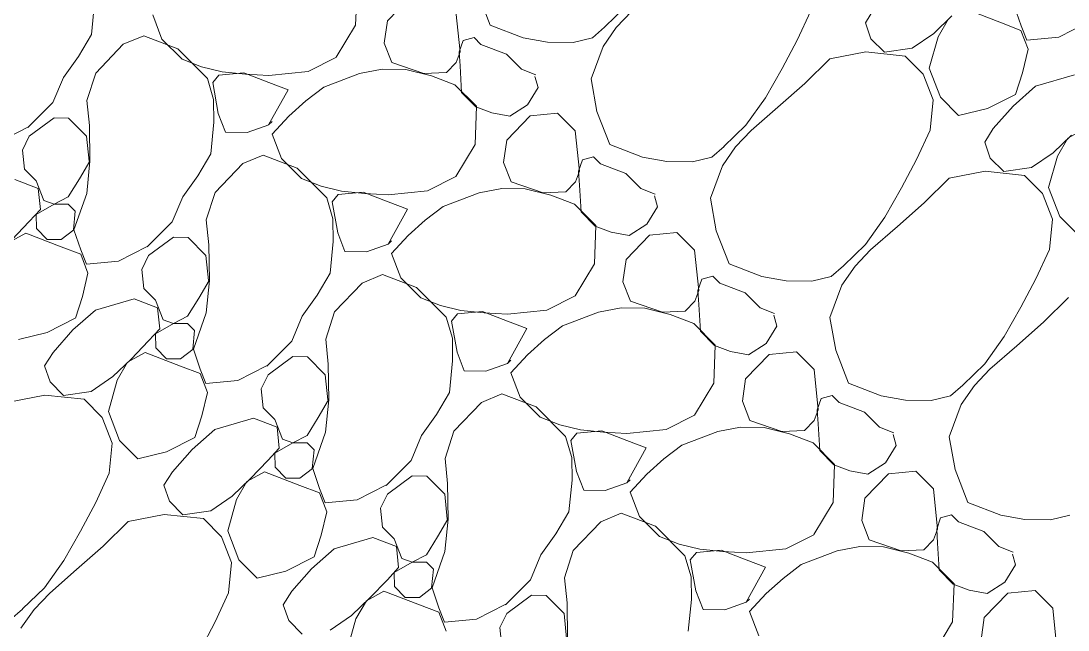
# Model space of a CAD drawing. Header units: feet. Extents: x 47819 to 50150, y 49272 to 50730.
# Drawn here: x 49392.69 to 49402.64, y 50492.41 to 50498.2 of the extents above; entities that cross this region are included whole.
import ezdxf

# ---------------------------------------------------------------- set-up
doc = ezdxf.new("R2010")
doc.units = ezdxf.units.FT
doc.header["$MEASUREMENT"] = 0
doc.linetypes.add('R W Line', pattern=[250, 200, -10, 10, -10, 10, -10])
doc.layers.add('Level 30', color=1, linetype='Continuous', lineweight=0)
doc.layers.add('Level 4', color=1, linetype='Continuous', lineweight=0)

msp = doc.modelspace()

# ---------------------------------------------------------------- linework, layer by layer
at = {"layer": 'Level 30', "color": 1, "linetype": 'Continuous', "lineweight": 0}
for p, q in [((49395.8838, 50498.5239), (49395.8693, 50498.1621)), ((49396.171, 50498.201), (49396.3948, 50498.4333)), ((49397.1498, 50498.1603), (49397.0287, 50498.4745)), ((49393.3869, 50498.3747), (49393.357, 50498.0713)), ((49396.8224, 50498.2913), (49396.8619, 50497.9086)), ((49398.4454, 50498.3444), (49398.2365, 50498.1431)), ((49398.347, 50498.1382), (49398.4948, 50498.2949)), ((49400.1957, 50498.2984), (49400.0673, 50498.0197)), ((49400.7156, 50498.1843), (49400.7963, 50498.3127)), ((49401.6732, 50498.3127), (49402.0096, 50498.183)), ((49402.1962, 50498.1544), (49402.1306, 50498.3448)), ((49394.0282, 50498.0286), (49393.9397, 50498.2582)), ((49396.1412, 50497.9903), (49396.171, 50498.201)), ((49401.5388, 50498.2491), (49401.3656, 50498.0829)), ((49401.4068, 50498.0504), (49401.5055, 50498.2198)), ((49395.8693, 50498.1621), (49395.6856, 50497.8555)), ((49397.4623, 50498.0398), (49397.1498, 50498.1603)), ((49398.2367, 50498.1429), (49398.1203, 50498.0393)), ((49398.2217, 50497.9594), (49398.347, 50498.1382)), ((49400.7679, 50498.0323), (49400.7156, 50498.1843)), ((49402.0096, 50498.183), (49402.195, 50498.1114)), ((49402.195, 50498.1114), (49402.2637, 50497.9334)), ((49402.249, 50498.0175), (49402.1962, 50498.1544)), ((49402.8258, 50498.1853), (49402.5535, 50498.0475)), ((49393.357, 50498.0713), (49393.2331, 50497.8621)), ((49393.6606, 50497.9786), (49393.8549, 50498.0598)), ((49393.8549, 50498.0598), (49394.1796, 50497.9346)), ((49394.2191, 50497.8378), (49394.0282, 50498.0286)), ((49396.2121, 50497.8065), (49396.1412, 50497.9903)), ((49396.8538, 50497.908), (49396.8913, 50498.0144)), ((49396.8913, 50498.0144), (49396.9947, 50498.0447)), ((49396.9947, 50498.0447), (49397.061, 50497.9784)), ((49397.6924, 50497.9986), (49397.4623, 50498.0398)), ((49397.9367, 50497.9956), (49397.6924, 50497.9986)), ((49398.1203, 50498.0393), (49397.9367, 50497.9956)), ((49400.0673, 50498.0197), (49399.9244, 50497.7498)), ((49400.8962, 50497.9041), (49400.7679, 50498.0323)), ((49401.3657, 50498.0828), (49401.1605, 50497.9415)), ((49401.3232, 50497.7507), (49401.4068, 50498.0504)), ((49402.5535, 50498.0475), (49402.249, 50498.0175)), ((49393.3985, 50497.7055), (49393.6606, 50497.9786)), ((49394.1796, 50497.9346), (49394.4601, 50497.6541)), ((49396.8619, 50497.9086), (49396.824, 50497.8058)), ((49396.8618, 50497.7742), (49396.8538, 50497.908)), ((49397.061, 50497.9784), (49397.3021, 50497.8854)), ((49398.1079, 50497.6508), (49398.2217, 50497.9594)), ((49400.3765, 50497.8416), (49400.7194, 50497.906)), ((49400.7194, 50497.906), (49401.0928, 50497.8674)), ((49401.1605, 50497.9415), (49400.8962, 50497.9041)), ((49402.2637, 50497.9334), (49402.2102, 50497.7089)), ((49393.2331, 50497.8621), (49393.091, 50497.6642)), ((49394.4051, 50497.766), (49394.2191, 50497.8378)), ((49395.6862, 50497.8551), (49395.4181, 50497.7195)), ((49396.5171, 50497.7014), (49396.2121, 50497.8065)), ((49396.8246, 50497.8056), (49396.7326, 50497.7101)), ((49397.3021, 50497.8854), (49397.4456, 50497.7419)), ((49400.1396, 50497.6046), (49400.3765, 50497.8416)), ((49401.0928, 50497.8674), (49401.2645, 50497.6957)), ((49393.3148, 50497.4455), (49393.3985, 50497.7055)), ((49394.6009, 50497.7185), (49394.4051, 50497.766)), ((49394.5689, 50497.6854), (49394.8053, 50497.7088)), ((49394.8219, 50497.6957), (49394.6009, 50497.7185)), ((49394.8053, 50497.7088), (49395.0436, 50497.6169)), ((49395.043, 50497.6824), (49394.8219, 50497.6957)), ((49395.4181, 50497.7195), (49395.043, 50497.6824)), ((49395.566, 50497.5723), (49395.9074, 50497.7014)), ((49395.9074, 50497.7014), (49396.123, 50497.7419)), ((49396.123, 50497.7419), (49396.3473, 50497.7391)), ((49396.3473, 50497.7391), (49396.5905, 50497.6802)), ((49396.7326, 50497.7101), (49396.5171, 50497.7014)), ((49396.8771, 50497.5201), (49396.8618, 50497.7742)), ((49397.4456, 50497.7419), (49397.5825, 50497.6891)), ((49399.9244, 50497.7498), (49399.7646, 50497.4698)), ((49401.2645, 50497.6957), (49401.359, 50497.4508)), ((49401.4294, 50497.4752), (49401.3232, 50497.7507)), ((49402.2102, 50497.7089), (49402.1438, 50497.5028)), ((49393.091, 50497.6642), (49392.9914, 50497.4261)), ((49394.4601, 50497.6541), (49394.5191, 50497.4554)), ((49394.5109, 50497.6157), (49394.5689, 50497.6854)), ((49394.5635, 50497.3212), (49394.5109, 50497.6157)), ((49395.0436, 50497.6169), (49395.2273, 50497.5461)), ((49396.5905, 50497.6802), (49396.8136, 50497.5941)), ((49396.8136, 50497.5941), (49397.0188, 50497.389)), ((49397.5742, 50497.6712), (49397.6047, 50497.5683)), ((49398.1636, 50497.3396), (49398.1079, 50497.6508)), ((49399.8846, 50497.3823), (49400.1396, 50497.6046)), ((49402.3343, 50497.5808), (49402.7036, 50497.689)), ((49395.2273, 50497.5461), (49395.0422, 50497.2119)), ((49395.3945, 50497.4398), (49395.566, 50497.5723)), ((49397.0121, 50497.3851), (49396.8771, 50497.5201)), ((49397.6047, 50497.5683), (49397.5031, 50497.4028)), ((49402.1435, 50497.503), (49401.8754, 50497.3673)), ((49402.1204, 50497.3917), (49402.3343, 50497.5808)), ((49392.9914, 50497.4261), (49392.7537, 50497.1884)), ((49393.3393, 50497.2081), (49393.3148, 50497.4455)), ((49394.5191, 50497.4554), (49394.5218, 50497.2398)), ((49395.2339, 50497.2962), (49395.3945, 50497.4398)), ((49397.5031, 50497.4028), (49397.3338, 50497.2963)), ((49399.7646, 50497.4698), (49399.5803, 50497.2095)), ((49401.359, 50497.4508), (49401.3306, 50497.1635)), ((49401.6023, 50497.3023), (49401.4294, 50497.4752)), ((49394.6326, 50497.142), (49394.5635, 50497.3212)), ((49395.0746, 50497.1233), (49395.2339, 50497.2962)), ((49397.0188, 50497.389), (49397.0042, 50497.0272)), ((49397.1631, 50497.3269), (49397.0121, 50497.3851)), ((49397.3338, 50497.2963), (49397.1631, 50497.3269)), ((49397.3059, 50497.0661), (49397.5297, 50497.2984)), ((49397.5297, 50497.2984), (49397.7896, 50497.3241)), ((49397.7896, 50497.3241), (49397.9573, 50497.1564)), ((49398.2847, 50497.0254), (49398.1636, 50497.3396)), ((49399.6297, 50497.16), (49399.8846, 50497.3823)), ((49401.8754, 50497.3673), (49401.6023, 50497.3023)), ((49401.9312, 50497.1778), (49402.1204, 50497.3917)), ((49392.7663, 50497.1053), (49393.0028, 50497.2787)), ((49393.0028, 50497.2787), (49393.1406, 50497.277)), ((49393.1406, 50497.277), (49393.3112, 50497.1065)), ((49393.3435, 50496.8685), (49393.3393, 50497.2081)), ((49394.5218, 50497.2398), (49394.4919, 50496.9364)), ((49395.0427, 50497.2116), (49394.8382, 50497.1395)), ((49395.0422, 50497.2119), (49395.0747, 50497.2433)), ((49399.5803, 50497.2095), (49399.3714, 50497.0082)), ((49392.7517, 50497.1904), (49392.4794, 50497.0526)), ((49392.7008, 50496.9719), (49392.7663, 50497.1053)), ((49393.3112, 50497.1065), (49393.3358, 50496.8679)), ((49394.8382, 50497.1395), (49394.6326, 50497.142)), ((49395.1631, 50496.8937), (49395.0746, 50497.1233)), ((49397.9573, 50497.1564), (49397.9968, 50496.7737)), ((49399.4819, 50497.0033), (49399.6297, 50497.16)), ((49401.3306, 50497.1635), (49401.2022, 50496.8848)), ((49401.8505, 50497.0494), (49401.9312, 50497.1778)), ((49402.6737, 50497.1142), (49402.5005, 50496.948)), ((49402.6404, 50497.0849), (49402.8081, 50497.1778)), ((49397.0042, 50497.0272), (49396.8205, 50496.7206)), ((49397.2761, 50496.8554), (49397.3059, 50497.0661)), ((49398.5972, 50496.9049), (49398.2847, 50497.0254)), ((49399.3716, 50497.008), (49399.2552, 50496.9044)), ((49399.3566, 50496.8245), (49399.4819, 50497.0033)), ((49401.9029, 50496.8974), (49401.8505, 50497.0494)), ((49402.5417, 50496.9155), (49402.6404, 50497.0849)), ((49392.7195, 50496.7915), (49392.7008, 50496.9719)), ((49394.4919, 50496.9364), (49394.368, 50496.7272)), ((49394.7955, 50496.8437), (49394.9898, 50496.9249)), ((49394.9898, 50496.9249), (49395.3145, 50496.7997)), ((49398.0262, 50496.8795), (49398.1296, 50496.9098)), ((49398.1296, 50496.9098), (49398.196, 50496.8435)), ((49398.8273, 50496.8637), (49398.5972, 50496.9049)), ((49399.2552, 50496.9044), (49399.0717, 50496.8607)), ((49402.0311, 50496.7692), (49401.9029, 50496.8974)), ((49402.5006, 50496.9479), (49402.2954, 50496.8066)), ((49402.4581, 50496.6158), (49402.5417, 50496.9155)), ((49393.3421, 50496.8687), (49393.2432, 50496.6989)), ((49393.3131, 50496.5601), (49393.3435, 50496.8685)), ((49394.5335, 50496.5706), (49394.7955, 50496.8437)), ((49395.354, 50496.7029), (49395.1631, 50496.8937)), ((49395.3145, 50496.7997), (49395.595, 50496.5192)), ((49397.347, 50496.6716), (49397.2761, 50496.8554)), ((49397.9887, 50496.7731), (49398.0262, 50496.8795)), ((49398.196, 50496.8435), (49398.437, 50496.7505)), ((49399.0717, 50496.8607), (49398.8273, 50496.8637)), ((49399.2428, 50496.5159), (49399.3566, 50496.8245)), ((49401.2022, 50496.8848), (49401.0593, 50496.6149)), ((49402.2954, 50496.8066), (49402.0311, 50496.7692)), ((49392.8309, 50496.6801), (49392.7195, 50496.7915)), ((49393.2432, 50496.6989), (49393.1371, 50496.5292)), ((49394.368, 50496.7272), (49394.2259, 50496.5293)), ((49395.54, 50496.6311), (49395.354, 50496.7029)), ((49396.8211, 50496.7202), (49396.553, 50496.5846)), ((49397.9968, 50496.7737), (49397.9589, 50496.6709)), ((49397.9967, 50496.6392), (49397.9887, 50496.7731)), ((49398.437, 50496.7505), (49398.5805, 50496.607)), ((49401.2745, 50496.4697), (49401.5114, 50496.7067)), ((49401.5114, 50496.7067), (49401.8543, 50496.7711)), ((49401.8543, 50496.7711), (49402.2277, 50496.7325)), ((49402.2277, 50496.7325), (49402.3995, 50496.5608)), ((49392.6294, 50496.6941), (49392.8519, 50496.6083)), ((49392.9032, 50496.4925), (49392.8309, 50496.6801)), ((49392.8519, 50496.6083), (49392.8725, 50496.4087)), ((49395.7358, 50496.5836), (49395.54, 50496.6311)), ((49397.0423, 50496.5665), (49397.2579, 50496.607)), ((49397.2579, 50496.607), (49397.4823, 50496.6042)), ((49397.652, 50496.5665), (49397.347, 50496.6716)), ((49397.4823, 50496.6042), (49397.7255, 50496.5452)), ((49397.9595, 50496.6707), (49397.8675, 50496.5752)), ((49398.012, 50496.3852), (49397.9967, 50496.6392)), ((49398.5805, 50496.607), (49398.7174, 50496.5542)), ((49401.0593, 50496.6149), (49400.8995, 50496.3349)), ((49402.5644, 50496.3403), (49402.4581, 50496.6158)), ((49393.1371, 50496.5292), (49393.0029, 50496.4582)), ((49393.1913, 50496.215), (49393.3131, 50496.5601)), ((49394.2259, 50496.5293), (49394.1263, 50496.2912)), ((49394.4497, 50496.3106), (49394.5335, 50496.5706)), ((49395.595, 50496.5192), (49395.654, 50496.3205)), ((49395.6458, 50496.4808), (49395.7038, 50496.5505)), ((49395.7038, 50496.5505), (49395.9403, 50496.5739)), ((49395.9568, 50496.5608), (49395.7358, 50496.5836)), ((49395.9403, 50496.5739), (49396.1785, 50496.482)), ((49396.1779, 50496.5475), (49395.9568, 50496.5608)), ((49396.553, 50496.5846), (49396.1779, 50496.5475)), ((49396.7009, 50496.4374), (49397.0423, 50496.5665)), ((49397.8675, 50496.5752), (49397.652, 50496.5665)), ((49397.7255, 50496.5452), (49397.9485, 50496.4592)), ((49398.7091, 50496.5363), (49398.7396, 50496.4334)), ((49399.2985, 50496.2047), (49399.2428, 50496.5159)), ((49402.3995, 50496.5608), (49402.4939, 50496.3159)), ((49392.8725, 50496.4087), (49392.7661, 50496.2922)), ((49392.832, 50496.3596), (49393.0025, 50496.4589)), ((49393.0029, 50496.4582), (49392.9032, 50496.4925)), ((49393.0025, 50496.4589), (49393.1371, 50496.4572)), ((49393.1371, 50496.4572), (49393.2037, 50496.3906)), ((49395.6984, 50496.1863), (49395.6458, 50496.4808)), ((49396.3622, 50496.4111), (49396.1771, 50496.077)), ((49396.1785, 50496.482), (49396.3622, 50496.4111)), ((49396.5294, 50496.3049), (49396.7009, 50496.4374)), ((49397.9485, 50496.4592), (49398.1537, 50496.2541)), ((49398.7396, 50496.4334), (49398.638, 50496.2679)), ((49401.0195, 50496.2474), (49401.2745, 50496.4697)), ((49392.8337, 50496.2259), (49392.832, 50496.3596)), ((49393.2037, 50496.3906), (49393.1864, 50496.2149)), ((49394.4742, 50496.0732), (49394.4497, 50496.3106)), ((49395.654, 50496.3205), (49395.6567, 50496.1049)), ((49396.3688, 50496.1613), (49396.5294, 50496.3049)), ((49398.147, 50496.2502), (49398.012, 50496.3852)), ((49400.8995, 50496.3349), (49400.7152, 50496.0746)), ((49402.4939, 50496.3159), (49402.4655, 50496.0286)), ((49402.7373, 50496.1674), (49402.5644, 50496.3403)), ((49392.7661, 50496.2922), (49392.5995, 50496.1193)), ((49392.9356, 50496.124), (49392.8337, 50496.2259)), ((49393.1901, 50496.2146), (49393.0702, 50496.1223)), ((49393.2569, 50496.0246), (49393.1913, 50496.215)), ((49394.1263, 50496.2912), (49393.8886, 50496.0535)), ((49398.1537, 50496.2541), (49398.1391, 50495.8923)), ((49398.298, 50496.1919), (49398.147, 50496.2502)), ((49398.638, 50496.2679), (49398.4688, 50496.1614)), ((49399.4197, 50495.8905), (49399.2985, 50496.2047)), ((49400.7646, 50496.0251), (49401.0195, 50496.2474)), ((49392.5663, 50496.09), (49392.734, 50496.1829)), ((49392.734, 50496.1829), (49393.0704, 50496.0532)), ((49393.0702, 50496.1223), (49392.9356, 50496.124)), ((49393.9012, 50495.9704), (49394.1377, 50496.1438)), ((49394.1377, 50496.1438), (49394.2755, 50496.1421)), ((49394.2755, 50496.1421), (49394.4461, 50495.9715)), ((49395.6567, 50496.1049), (49395.6268, 50495.8015)), ((49395.7675, 50496.0071), (49395.6984, 50496.1863)), ((49396.1771, 50496.077), (49396.2096, 50496.1084)), ((49396.2095, 50495.9884), (49396.3688, 50496.1613)), ((49398.4688, 50496.1614), (49398.298, 50496.1919)), ((49398.4408, 50495.9312), (49398.6646, 50496.1635)), ((49398.6646, 50496.1635), (49398.9245, 50496.1892)), ((49398.9245, 50496.1892), (49399.0922, 50496.0214)), ((49393.0704, 50496.0532), (49393.2558, 50495.9816)), ((49393.3097, 50495.8877), (49393.2569, 50496.0246)), ((49393.8866, 50496.0555), (49393.6143, 50495.9177)), ((49394.4784, 50495.7336), (49394.4742, 50496.0732)), ((49395.9731, 50496.0046), (49395.7675, 50496.0071)), ((49396.1776, 50496.0767), (49395.9731, 50496.0046)), ((49399.0922, 50496.0214), (49399.1317, 50495.6388)), ((49400.7152, 50496.0746), (49400.5063, 50495.8733)), ((49400.6169, 50495.8684), (49400.7646, 50496.0251)), ((49402.4655, 50496.0286), (49402.3371, 50495.7499)), ((49393.2558, 50495.9816), (49393.3245, 50495.8036)), ((49393.6143, 50495.9177), (49393.3097, 50495.8877)), ((49393.8358, 50495.837), (49393.9012, 50495.9704)), ((49394.4461, 50495.9715), (49394.4708, 50495.733)), ((49396.2981, 50495.7588), (49396.2095, 50495.9884)), ((49398.411, 50495.7205), (49398.4408, 50495.9312)), ((49393.3245, 50495.8036), (49393.271, 50495.5791)), ((49393.8544, 50495.6566), (49393.8358, 50495.837)), ((49395.6268, 50495.8015), (49395.5029, 50495.5923)), ((49398.1391, 50495.8923), (49397.9554, 50495.5857)), ((49399.7322, 50495.77), (49399.4197, 50495.8905)), ((49400.5065, 50495.8731), (49400.3901, 50495.7695)), ((49400.4915, 50495.6896), (49400.6169, 50495.8684)), ((49394.477, 50495.7338), (49394.3781, 50495.564)), ((49394.448, 50495.4252), (49394.4784, 50495.7336)), ((49395.6684, 50495.4357), (49395.9304, 50495.7088)), ((49395.9304, 50495.7088), (49396.1247, 50495.79)), ((49396.1247, 50495.79), (49396.4494, 50495.6648)), ((49396.4889, 50495.568), (49396.2981, 50495.7588)), ((49398.4819, 50495.5367), (49398.411, 50495.7205)), ((49399.1236, 50495.6382), (49399.1611, 50495.7446)), ((49399.1611, 50495.7446), (49399.2646, 50495.7749)), ((49399.2646, 50495.7749), (49399.3309, 50495.7086)), ((49399.3309, 50495.7086), (49399.5719, 50495.6156)), ((49399.9623, 50495.7288), (49399.7322, 50495.77)), ((49400.2066, 50495.7258), (49399.9623, 50495.7288)), ((49400.3901, 50495.7695), (49400.2066, 50495.7258)), ((49402.3371, 50495.7499), (49402.1942, 50495.48)), ((49393.9658, 50495.5452), (49393.8544, 50495.6566)), ((49396.4494, 50495.6648), (49396.7299, 50495.3843)), ((49399.1317, 50495.6388), (49399.0938, 50495.536)), ((49399.1316, 50495.5043), (49399.1236, 50495.6382)), ((49399.5719, 50495.6156), (49399.7154, 50495.4721)), ((49400.3777, 50495.381), (49400.4915, 50495.6896)), ((49393.271, 50495.5791), (49393.2046, 50495.373)), ((49393.3951, 50495.451), (49393.7643, 50495.5592)), ((49393.7643, 50495.5592), (49393.9868, 50495.4734)), ((49394.0381, 50495.3576), (49393.9658, 50495.5452)), ((49394.3781, 50495.564), (49394.272, 50495.3943)), ((49395.5029, 50495.5923), (49395.3608, 50495.3944)), ((49396.6749, 50495.4962), (49396.4889, 50495.568)), ((49397.956, 50495.5853), (49397.6879, 50495.4497)), ((49398.7869, 50495.4316), (49398.4819, 50495.5367)), ((49399.0944, 50495.5358), (49399.0024, 50495.4403)), ((49399.1469, 50495.2503), (49399.1316, 50495.5043)), ((49402.4094, 50495.3348), (49402.6463, 50495.5718)), ((49393.1811, 50495.2619), (49393.3951, 50495.451)), ((49393.9868, 50495.4734), (49394.0074, 50495.2738)), ((49394.3262, 50495.0801), (49394.448, 50495.4252)), ((49395.5846, 50495.1757), (49395.6684, 50495.4357)), ((49396.8707, 50495.4487), (49396.6749, 50495.4962)), ((49396.7807, 50495.3459), (49396.8387, 50495.4156)), ((49396.8387, 50495.4156), (49397.0752, 50495.439)), ((49397.0917, 50495.4259), (49396.8707, 50495.4487)), ((49397.0752, 50495.439), (49397.3134, 50495.3471)), ((49397.3128, 50495.4126), (49397.0917, 50495.4259)), ((49397.6879, 50495.4497), (49397.3128, 50495.4126)), ((49397.8358, 50495.3025), (49398.1772, 50495.4316)), ((49398.1772, 50495.4316), (49398.3928, 50495.4721)), ((49398.3928, 50495.4721), (49398.6172, 50495.4693)), ((49398.6172, 50495.4693), (49398.8604, 50495.4103)), ((49399.0024, 50495.4403), (49398.7869, 50495.4316)), ((49398.8604, 50495.4103), (49399.0834, 50495.3243)), ((49399.7154, 50495.4721), (49399.8523, 50495.4193)), ((49402.1942, 50495.48), (49402.0344, 50495.2)), ((49393.2042, 50495.3731), (49392.9362, 50495.2375)), ((49393.9669, 50495.2246), (49394.1374, 50495.324)), ((49394.1378, 50495.3233), (49394.0381, 50495.3576)), ((49394.1374, 50495.324), (49394.272, 50495.3223)), ((49394.272, 50495.3943), (49394.1378, 50495.3233)), ((49394.272, 50495.3223), (49394.3386, 50495.2557)), ((49395.3608, 50495.3944), (49395.2612, 50495.1563)), ((49396.7299, 50495.3843), (49396.7889, 50495.1856)), ((49396.8333, 50495.0514), (49396.7807, 50495.3459)), ((49397.3134, 50495.3471), (49397.4971, 50495.2762)), ((49397.6643, 50495.17), (49397.8358, 50495.3025)), ((49399.0834, 50495.3243), (49399.2886, 50495.1192)), ((49399.844, 50495.4014), (49399.8746, 50495.2985)), ((49400.4334, 50495.0698), (49400.3777, 50495.381)), ((49402.1544, 50495.1125), (49402.4094, 50495.3348)), ((49392.9362, 50495.2375), (49392.6631, 50495.1725)), ((49392.992, 50495.0479), (49393.1811, 50495.2619)), ((49394.0074, 50495.2738), (49393.901, 50495.1573)), ((49393.9686, 50495.091), (49393.9669, 50495.2246)), ((49394.3386, 50495.2557), (49394.3213, 50495.08)), ((49397.4971, 50495.2762), (49397.312, 50494.9421)), ((49399.2819, 50495.1153), (49399.1469, 50495.2503)), ((49399.8746, 50495.2985), (49399.7729, 50495.1329)), ((49393.901, 50495.1573), (49393.7344, 50494.9844)), ((49395.2612, 50495.1563), (49395.0235, 50494.9186)), ((49395.6091, 50494.9383), (49395.5846, 50495.1757)), ((49396.7889, 50495.1856), (49396.7916, 50494.97)), ((49397.5037, 50495.0264), (49397.6643, 50495.17)), ((49399.2886, 50495.1192), (49399.274, 50494.7574)), ((49399.4329, 50495.057), (49399.2819, 50495.1153)), ((49399.7729, 50495.1329), (49399.6037, 50495.0265)), ((49402.0344, 50495.2), (49401.8501, 50494.9397)), ((49401.8995, 50494.8902), (49402.1544, 50495.1125)), ((49392.9113, 50494.9196), (49392.992, 50495.0479)), ((49393.7012, 50494.9551), (49393.8689, 50495.048)), ((49393.8689, 50495.048), (49394.2053, 50494.9183)), ((49394.0705, 50494.9891), (49393.9686, 50495.091)), ((49394.325, 50495.0797), (49394.2051, 50494.9874)), ((49394.3918, 50494.8897), (49394.3262, 50495.0801)), ((49395.0361, 50494.8355), (49395.2726, 50495.0089)), ((49395.2726, 50495.0089), (49395.4105, 50495.0072)), ((49395.4105, 50495.0072), (49395.581, 50494.8366)), ((49396.9024, 50494.8722), (49396.8333, 50495.0514)), ((49397.3444, 50494.8534), (49397.5037, 50495.0264)), ((49399.6037, 50495.0265), (49399.4329, 50495.057)), ((49399.5757, 50494.7963), (49399.7995, 50495.0286)), ((49399.7995, 50495.0286), (49400.0594, 50495.0543)), ((49400.0594, 50495.0543), (49400.2271, 50494.8865)), ((49400.5546, 50494.7556), (49400.4334, 50495.0698)), ((49392.9636, 50494.7676), (49392.9113, 50494.9196)), ((49393.7344, 50494.9844), (49393.5613, 50494.8181)), ((49393.6024, 50494.7856), (49393.7012, 50494.9551)), ((49394.2051, 50494.9874), (49394.0705, 50494.9891)), ((49394.2053, 50494.9183), (49394.3907, 50494.8467)), ((49395.0215, 50494.9206), (49394.7492, 50494.7828)), ((49395.6133, 50494.5987), (49395.6091, 50494.9383)), ((49396.7916, 50494.97), (49396.7617, 50494.6666)), ((49397.3125, 50494.9418), (49397.108, 50494.8697)), ((49397.312, 50494.9421), (49397.3445, 50494.9735)), ((49401.8501, 50494.9397), (49401.6412, 50494.7384)), ((49393.5613, 50494.8181), (49393.3562, 50494.6768)), ((49394.3907, 50494.8467), (49394.4594, 50494.6687)), ((49394.4446, 50494.7528), (49394.3918, 50494.8897)), ((49394.9707, 50494.7021), (49395.0361, 50494.8355)), ((49395.581, 50494.8366), (49395.6057, 50494.5981)), ((49397.108, 50494.8697), (49396.9024, 50494.8722)), ((49397.433, 50494.6239), (49397.3444, 50494.8534)), ((49400.2271, 50494.8865), (49400.2666, 50494.5039)), ((49401.7518, 50494.7335), (49401.8995, 50494.8902)), ((49393.0918, 50494.6394), (49392.9636, 50494.7676)), ((49393.5189, 50494.486), (49393.6024, 50494.7856)), ((49394.7492, 50494.7828), (49394.4446, 50494.7528)), ((49399.274, 50494.7574), (49399.0903, 50494.4508)), ((49399.5459, 50494.5856), (49399.5757, 50494.7963)), ((49400.8671, 50494.6351), (49400.5546, 50494.7556)), ((49401.6414, 50494.7382), (49401.525, 50494.6346)), ((49401.6264, 50494.5547), (49401.7518, 50494.7335)), ((49392.5722, 50494.5769), (49392.915, 50494.6413)), ((49392.915, 50494.6413), (49393.2885, 50494.6027)), ((49393.3562, 50494.6768), (49393.0918, 50494.6394)), ((49394.4594, 50494.6687), (49394.4059, 50494.4442)), ((49394.9893, 50494.5217), (49394.9707, 50494.7021)), ((49396.7617, 50494.6666), (49396.6379, 50494.4574)), ((49397.0653, 50494.5738), (49397.2596, 50494.6551)), ((49397.2596, 50494.6551), (49397.5843, 50494.5299)), ((49397.6238, 50494.4331), (49397.433, 50494.6239)), ((49400.2585, 50494.5033), (49400.296, 50494.6096)), ((49400.296, 50494.6096), (49400.3995, 50494.6399)), ((49400.3995, 50494.6399), (49400.4658, 50494.5736)), ((49401.0972, 50494.5939), (49400.8671, 50494.6351)), ((49401.525, 50494.6346), (49401.3415, 50494.5909)), ((49393.2885, 50494.6027), (49393.4602, 50494.431)), ((49395.1007, 50494.4103), (49394.9893, 50494.5217)), ((49395.6119, 50494.5989), (49395.513, 50494.4291)), ((49395.5829, 50494.2903), (49395.6133, 50494.5987)), ((49396.8033, 50494.3008), (49397.0653, 50494.5738)), ((49397.5843, 50494.5299), (49397.8648, 50494.2494)), ((49399.6168, 50494.4018), (49399.5459, 50494.5856)), ((49400.4658, 50494.5736), (49400.7068, 50494.4807)), ((49401.3415, 50494.5909), (49401.0972, 50494.5939)), ((49401.5127, 50494.2461), (49401.6264, 50494.5547)), ((49393.4602, 50494.431), (49393.5547, 50494.1861)), ((49393.6251, 50494.2105), (49393.5189, 50494.486)), ((49394.4059, 50494.4442), (49394.3395, 50494.2381)), ((49394.53, 50494.3161), (49394.8992, 50494.4243)), ((49394.8992, 50494.4243), (49395.1217, 50494.3385)), ((49395.173, 50494.2227), (49395.1007, 50494.4103)), ((49395.513, 50494.4291), (49395.4069, 50494.2594)), ((49396.6379, 50494.4574), (49396.4957, 50494.2595)), ((49397.8098, 50494.3613), (49397.6238, 50494.4331)), ((49399.0909, 50494.4504), (49398.8228, 50494.3148)), ((49400.2666, 50494.5039), (49400.2287, 50494.4011)), ((49400.2665, 50494.3694), (49400.2585, 50494.5033)), ((49400.7068, 50494.4807), (49400.8503, 50494.3371)), ((49394.316, 50494.127), (49394.53, 50494.3161)), ((49395.1217, 50494.3385), (49395.1423, 50494.1389)), ((49398.0056, 50494.3138), (49397.8098, 50494.3613)), ((49398.2266, 50494.291), (49398.0056, 50494.3138)), ((49398.8228, 50494.3148), (49398.4477, 50494.2777)), ((49399.3121, 50494.2967), (49399.5277, 50494.3372)), ((49399.5277, 50494.3372), (49399.7521, 50494.3344)), ((49399.9218, 50494.2967), (49399.6168, 50494.4018)), ((49399.7521, 50494.3344), (49399.9953, 50494.2754)), ((49400.2294, 50494.4009), (49400.1374, 50494.3054)), ((49400.2818, 50494.1154), (49400.2665, 50494.3694)), ((49400.8503, 50494.3371), (49400.9872, 50494.2844)), ((49393.798, 50494.0376), (49393.6251, 50494.2105)), ((49394.3392, 50494.2382), (49394.0711, 50494.1026)), ((49395.2727, 50494.1883), (49395.173, 50494.2227)), ((49395.4069, 50494.2594), (49395.2727, 50494.1883)), ((49395.4611, 50493.9452), (49395.5829, 50494.2903)), ((49396.4957, 50494.2595), (49396.3961, 50494.0214)), ((49396.7195, 50494.0408), (49396.8033, 50494.3008)), ((49397.8648, 50494.2494), (49397.9238, 50494.0507)), ((49397.9156, 50494.211), (49397.9736, 50494.2807)), ((49397.9682, 50493.9165), (49397.9156, 50494.211)), ((49397.9736, 50494.2807), (49398.2101, 50494.3041)), ((49398.2101, 50494.3041), (49398.4483, 50494.2122)), ((49398.4477, 50494.2777), (49398.2266, 50494.291)), ((49398.4483, 50494.2122), (49398.632, 50494.1413)), ((49398.9707, 50494.1676), (49399.3121, 50494.2967)), ((49400.1374, 50494.3054), (49399.9218, 50494.2967)), ((49399.9953, 50494.2754), (49400.2183, 50494.1894)), ((49400.9789, 50494.2665), (49401.0095, 50494.1636)), ((49401.5683, 50493.9349), (49401.5127, 50494.2461)), ((49393.5547, 50494.1861), (49393.5263, 50493.8988)), ((49394.1269, 50493.913), (49394.316, 50494.127)), ((49395.1423, 50494.1389), (49395.0359, 50494.0223)), ((49395.1018, 50494.0897), (49395.2723, 50494.1891)), ((49395.2723, 50494.1891), (49395.4069, 50494.1874)), ((49395.4069, 50494.1874), (49395.4735, 50494.1208)), ((49395.4735, 50494.1208), (49395.4562, 50493.9451)), ((49398.632, 50494.1413), (49398.4469, 50493.8072)), ((49398.7993, 50494.0351), (49398.9707, 50494.1676)), ((49400.2183, 50494.1894), (49400.4235, 50493.9843)), ((49400.4168, 50493.9804), (49400.2818, 50494.1154)), ((49401.0095, 50494.1636), (49400.9078, 50493.998)), ((49394.0711, 50494.1026), (49393.798, 50494.0376)), ((49395.0359, 50494.0223), (49394.8693, 50493.8495)), ((49395.1035, 50493.9561), (49395.1018, 50494.0897)), ((49396.3961, 50494.0214), (49396.1584, 50493.7837)), ((49396.744, 50493.8033), (49396.7195, 50494.0408)), ((49397.9238, 50494.0507), (49397.9265, 50493.8351)), ((49398.6387, 50493.8915), (49398.7993, 50494.0351)), ((49394.0462, 50493.7847), (49394.1269, 50493.913)), ((49394.8361, 50493.8202), (49395.0038, 50493.9131)), ((49395.0038, 50493.9131), (49395.3402, 50493.7833)), ((49395.2054, 50493.8542), (49395.1035, 50493.9561)), ((49395.4599, 50493.9448), (49395.34, 50493.8525)), ((49395.5267, 50493.7548), (49395.4611, 50493.9452)), ((49398.0373, 50493.7373), (49397.9682, 50493.9165)), ((49400.4235, 50493.9843), (49400.4089, 50493.6225)), ((49400.5678, 50493.9221), (49400.4168, 50493.9804)), ((49400.7386, 50493.8916), (49400.5678, 50493.9221)), ((49400.9078, 50493.998), (49400.7386, 50493.8916)), ((49400.9344, 50493.8937), (49401.1943, 50493.9194)), ((49401.1943, 50493.9194), (49401.362, 50493.7516)), ((49401.6895, 50493.6207), (49401.5683, 50493.9349)), ((49393.5263, 50493.8988), (49393.3979, 50493.6201)), ((49394.8693, 50493.8495), (49394.6962, 50493.6832)), ((49394.7373, 50493.6507), (49394.8361, 50493.8202)), ((49395.34, 50493.8525), (49395.2054, 50493.8542)), ((49396.171, 50493.7006), (49396.4075, 50493.874)), ((49396.4075, 50493.874), (49396.5454, 50493.8723)), ((49396.5454, 50493.8723), (49396.7159, 50493.7017)), ((49397.9265, 50493.8351), (49397.8966, 50493.5317)), ((49398.4469, 50493.8072), (49398.4794, 50493.8385)), ((49398.4793, 50493.7185), (49398.6387, 50493.8915)), ((49400.7106, 50493.6614), (49400.9344, 50493.8937)), ((49394.0985, 50493.6327), (49394.0462, 50493.7847)), ((49395.3402, 50493.7833), (49395.5256, 50493.7118)), ((49395.5256, 50493.7118), (49395.5943, 50493.5338)), ((49395.5795, 50493.6179), (49395.5267, 50493.7548)), ((49396.1564, 50493.7857), (49395.8841, 50493.6479)), ((49396.7482, 50493.4638), (49396.744, 50493.8033)), ((49398.2429, 50493.7347), (49398.0373, 50493.7373)), ((49398.4474, 50493.8069), (49398.2429, 50493.7347)), ((49398.5679, 50493.489), (49398.4793, 50493.7185)), ((49401.362, 50493.7516), (49401.4015, 50493.369)), ((49393.3979, 50493.6201), (49393.2549, 50493.3502)), ((49394.2267, 50493.5045), (49394.0985, 50493.6327)), ((49394.6962, 50493.6832), (49394.4911, 50493.5419)), ((49394.6538, 50493.3511), (49394.7373, 50493.6507)), ((49395.8841, 50493.6479), (49395.5795, 50493.6179)), ((49396.1056, 50493.5672), (49396.171, 50493.7006)), ((49396.7159, 50493.7017), (49396.7406, 50493.4632)), ((49400.4089, 50493.6225), (49400.2252, 50493.3158)), ((49400.6808, 50493.4507), (49400.7106, 50493.6614)), ((49402.002, 50493.5002), (49401.6895, 50493.6207)), ((49394.4911, 50493.5419), (49394.2267, 50493.5045)), ((49395.5943, 50493.5338), (49395.5408, 50493.3093)), ((49396.1242, 50493.3868), (49396.1056, 50493.5672)), ((49397.8966, 50493.5317), (49397.7728, 50493.3225)), ((49398.2002, 50493.4389), (49398.3945, 50493.5202)), ((49398.3945, 50493.5202), (49398.7192, 50493.395)), ((49393.4702, 50493.205), (49393.7071, 50493.4419)), ((49393.7071, 50493.4419), (49394.0499, 50493.5064)), ((49394.0499, 50493.5064), (49394.4234, 50493.4678)), ((49394.4234, 50493.4678), (49394.5951, 50493.2961)), ((49396.7468, 50493.464), (49396.6479, 50493.2942)), ((49396.7178, 50493.1554), (49396.7482, 50493.4638)), ((49397.9382, 50493.1659), (49398.2002, 50493.4389)), ((49398.7587, 50493.2981), (49398.5679, 50493.489)), ((49400.7517, 50493.2669), (49400.6808, 50493.4507)), ((49401.3934, 50493.3684), (49401.4309, 50493.4747)), ((49401.4309, 50493.4747), (49401.5344, 50493.505)), ((49401.5344, 50493.505), (49401.6007, 50493.4387)), ((49401.6007, 50493.4387), (49401.8417, 50493.3458)), ((49402.2321, 50493.459), (49402.002, 50493.5002)), ((49402.4764, 50493.456), (49402.2321, 50493.459)), ((49402.6599, 50493.4997), (49402.4764, 50493.456)), ((49393.2549, 50493.3502), (49393.0952, 50493.0702)), ((49394.76, 50493.0756), (49394.6538, 50493.3511)), ((49396.2356, 50493.2754), (49396.1242, 50493.3868)), ((49397.7728, 50493.3225), (49397.6306, 50493.1246)), ((49398.7192, 50493.395), (49398.9997, 50493.1145)), ((49400.2258, 50493.3155), (49399.9578, 50493.1798)), ((49401.4015, 50493.369), (49401.3636, 50493.2662)), ((49401.4015, 50493.2345), (49401.3934, 50493.3684)), ((49401.8417, 50493.3458), (49401.9853, 50493.2022)), ((49394.5951, 50493.2961), (49394.6896, 50493.0512)), ((49395.5408, 50493.3093), (49395.4744, 50493.1032)), ((49395.6649, 50493.1812), (49396.0341, 50493.2894)), ((49396.0341, 50493.2894), (49396.2566, 50493.2036)), ((49396.3079, 50493.0878), (49396.2356, 50493.2754)), ((49396.6479, 50493.2942), (49396.5419, 50493.1245)), ((49398.9447, 50493.2264), (49398.7587, 50493.2981)), ((49399.1405, 50493.1789), (49398.9447, 50493.2264)), ((49401.0567, 50493.1618), (49400.7517, 50493.2669)), ((49401.3643, 50493.266), (49401.2723, 50493.1705)), ((49401.4167, 50492.9805), (49401.4015, 50493.2345)), ((49393.2152, 50492.9827), (49393.4702, 50493.205)), ((49395.4509, 50492.9921), (49395.6649, 50493.1812)), ((49396.2566, 50493.2036), (49396.2772, 50493.004)), ((49396.5419, 50493.1245), (49396.4076, 50493.0534)), ((49396.5961, 50492.8103), (49396.7178, 50493.1554)), ((49397.6306, 50493.1246), (49397.531, 50492.8865)), ((49397.8544, 50492.9058), (49397.9382, 50493.1659)), ((49398.9997, 50493.1145), (49399.0588, 50492.9158)), ((49399.0505, 50493.0761), (49399.1085, 50493.1458)), ((49399.1085, 50493.1458), (49399.345, 50493.1691)), ((49399.3615, 50493.1561), (49399.1405, 50493.1789)), ((49399.345, 50493.1691), (49399.5832, 50493.0773)), ((49399.5826, 50493.1428), (49399.3615, 50493.1561)), ((49399.9578, 50493.1798), (49399.5826, 50493.1428)), ((49400.1056, 50493.0327), (49400.447, 50493.1618)), ((49400.447, 50493.1618), (49400.6626, 50493.2023)), ((49400.6626, 50493.2023), (49400.887, 50493.1995)), ((49400.887, 50493.1995), (49401.1302, 50493.1405)), ((49401.2723, 50493.1705), (49401.0567, 50493.1618)), ((49401.1302, 50493.1405), (49401.3533, 50493.0545)), ((49401.9853, 50493.2022), (49402.1221, 50493.1495)), ((49402.1138, 50493.1316), (49402.1444, 50493.0287)), ((49393.0952, 50493.0702), (49392.9108, 50492.8099)), ((49394.6896, 50493.0512), (49394.6612, 50492.7639)), ((49394.9329, 50492.9027), (49394.76, 50493.0756)), ((49395.4741, 50493.1033), (49395.206, 50492.9677)), ((49396.2367, 50492.9548), (49396.4072, 50493.0542)), ((49396.4076, 50493.0534), (49396.3079, 50493.0878)), ((49396.4072, 50493.0542), (49396.5418, 50493.0525)), ((49396.5418, 50493.0525), (49396.6084, 50492.9859)), ((49399.1031, 50492.7816), (49399.0505, 50493.0761)), ((49399.5832, 50493.0773), (49399.7669, 50493.0064)), ((49399.9342, 50492.9002), (49400.1056, 50493.0327)), ((49401.3533, 50493.0545), (49401.5584, 50492.8494)), ((49402.1444, 50493.0287), (49402.0427, 50492.8631)), ((49392.9603, 50492.7604), (49393.2152, 50492.9827)), ((49395.206, 50492.9677), (49394.9329, 50492.9027)), ((49395.2618, 50492.7781), (49395.4509, 50492.9921)), ((49396.2772, 50493.004), (49396.1708, 50492.8874)), ((49396.2384, 50492.8212), (49396.2367, 50492.9548)), ((49396.6084, 50492.9859), (49396.5911, 50492.8102)), ((49399.0588, 50492.9158), (49399.0614, 50492.7002)), ((49399.7669, 50493.0064), (49399.5818, 50492.6723)), ((49401.5517, 50492.8455), (49401.4167, 50492.9805)), ((49396.1708, 50492.8874), (49396.0043, 50492.7146)), ((49396.3403, 50492.7193), (49396.2384, 50492.8212)), ((49397.531, 50492.8865), (49397.2933, 50492.6488)), ((49397.8789, 50492.6684), (49397.8544, 50492.9058)), ((49399.7736, 50492.7566), (49399.9342, 50492.9002)), ((49401.5584, 50492.8494), (49401.5438, 50492.4876)), ((49401.7027, 50492.7872), (49401.5517, 50492.8455)), ((49402.0427, 50492.8631), (49401.8735, 50492.7567)), ((49392.9108, 50492.8099), (49392.702, 50492.6086)), ((49392.8125, 50492.6037), (49392.9603, 50492.7604)), ((49394.6612, 50492.7639), (49394.5328, 50492.4852)), ((49395.1811, 50492.6498), (49395.2618, 50492.7781)), ((49396.0043, 50492.7146), (49395.8311, 50492.5483)), ((49395.971, 50492.6853), (49396.1387, 50492.7782)), ((49396.1387, 50492.7782), (49396.4751, 50492.6484)), ((49396.4749, 50492.7176), (49396.3403, 50492.7193)), ((49396.5948, 50492.8099), (49396.4749, 50492.7176)), ((49396.6616, 50492.6199), (49396.5961, 50492.8103)), ((49397.3059, 50492.5657), (49397.5424, 50492.7391)), ((49397.5424, 50492.7391), (49397.6803, 50492.7374)), ((49397.6803, 50492.7374), (49397.8508, 50492.5668)), ((49399.1722, 50492.6024), (49399.1031, 50492.7816)), ((49399.6142, 50492.5836), (49399.7736, 50492.7566)), ((49401.8735, 50492.7567), (49401.7027, 50492.7872)), ((49401.8455, 50492.5265), (49402.0693, 50492.7588)), ((49402.0693, 50492.7588), (49402.3292, 50492.7845)), ((49402.3292, 50492.7845), (49402.4969, 50492.6167)), ((49395.2334, 50492.4978), (49395.1811, 50492.6498)), ((49395.8722, 50492.5158), (49395.971, 50492.6853)), ((49396.4751, 50492.6484), (49396.6605, 50492.5769)), ((49396.7144, 50492.4829), (49396.6616, 50492.6199)), ((49397.2913, 50492.6508), (49397.019, 50492.513)), ((49397.8831, 50492.3289), (49397.8789, 50492.6684)), ((49399.0614, 50492.7002), (49399.0315, 50492.3968)), ((49399.5823, 50492.672), (49399.3778, 50492.5998)), ((49399.5818, 50492.6723), (49399.6143, 50492.7036)), ((49402.4969, 50492.6167), (49402.5365, 50492.2341)), ((49392.7022, 50492.6084), (49392.5857, 50492.5048)), ((49392.6871, 50492.4249), (49392.8125, 50492.6037)), ((49395.8311, 50492.5483), (49395.626, 50492.407)), ((49395.7887, 50492.2162), (49395.8722, 50492.5158)), ((49396.6605, 50492.5769), (49396.7292, 50492.3988)), ((49397.2405, 50492.4323), (49397.3059, 50492.5657)), ((49397.8508, 50492.5668), (49397.8755, 50492.3283)), ((49399.3778, 50492.5998), (49399.1722, 50492.6024)), ((49399.7028, 50492.3541), (49399.6142, 50492.5836)), ((49401.8157, 50492.3158), (49401.8455, 50492.5265)), ((49394.5328, 50492.4852), (49394.3898, 50492.2153)), ((49395.3616, 50492.3696), (49395.2334, 50492.4978)), ((49397.019, 50492.513), (49396.7144, 50492.4829)), ((49397.2591, 50492.2519), (49397.2405, 50492.4323)), ((49401.5438, 50492.4876), (49401.3601, 50492.1809))]:
    msp.add_line(p, q, dxfattribs=at)
at = {"layer": 'Level 4', "color": 7, "linetype": 'R W Line', "lineweight": 0}
msp.add_arc((49377.1258, 51925.6356), 1440, 270.2857017, 278.9833858, dxfattribs=at)

doc.saveas('drawing.dxf')
